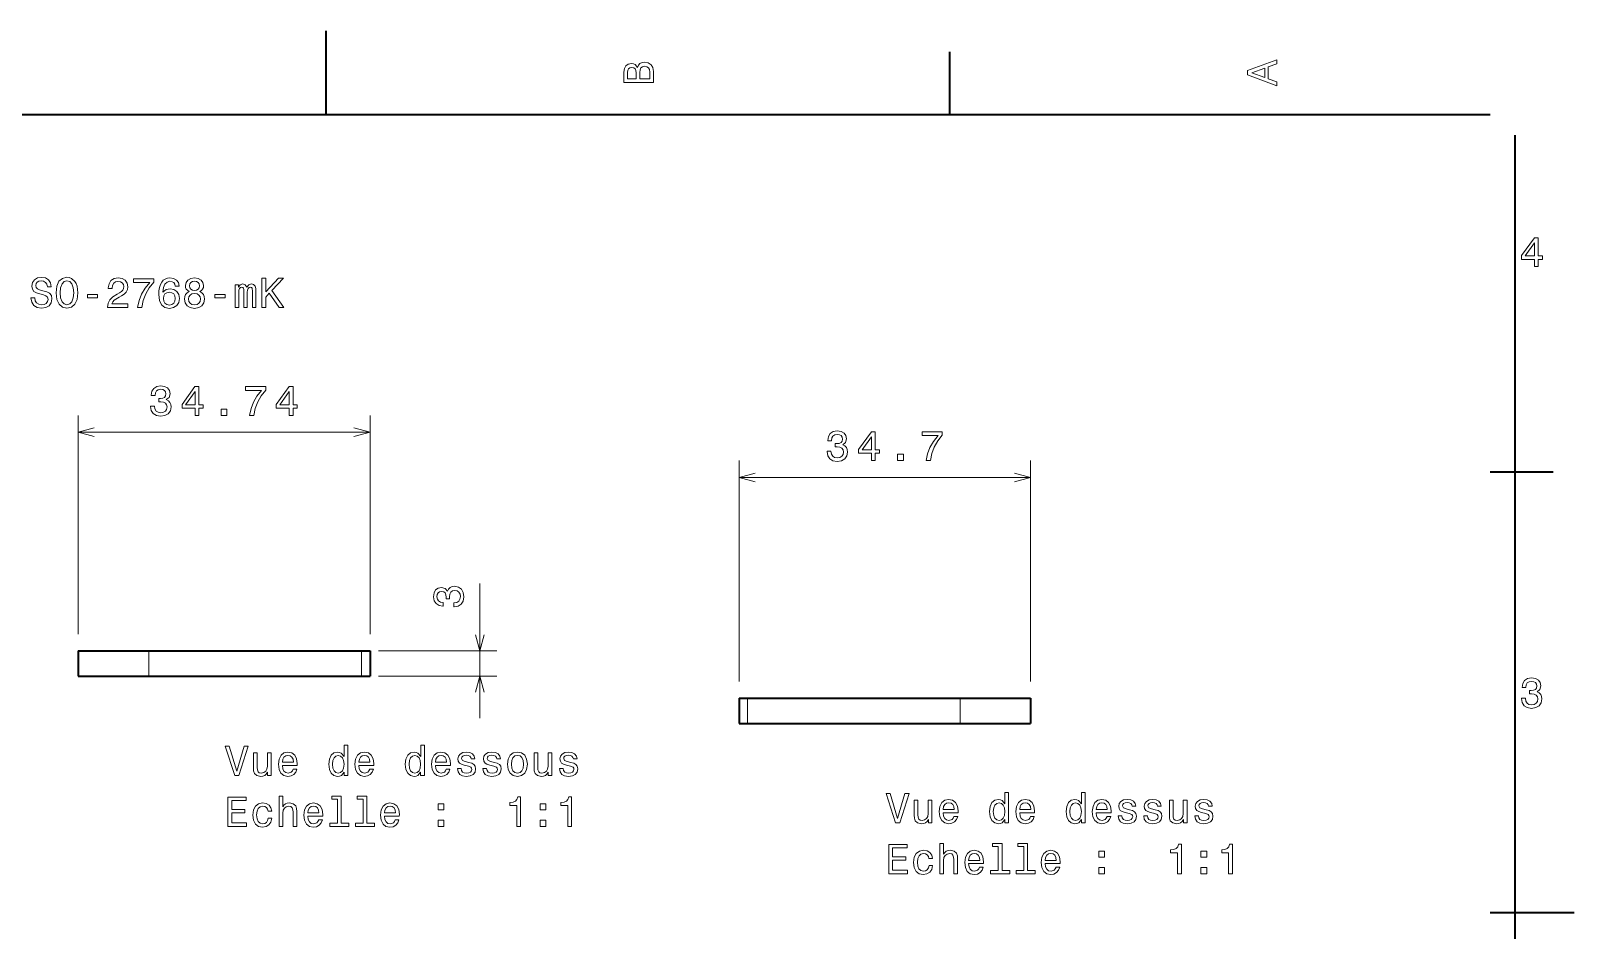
# Model space of a CAD drawing. Extents: x 0 to 297, y 0 to 210.
# Drawn here: x 113.4 to 297, y 102.9 to 210 of the extents above; entities that cross this region are included whole.
import ezdxf

# ---------------------------------------------------------------- set-up
doc = ezdxf.new("R2010")
doc.units = 0

msp = doc.modelspace()

# ---------------------------------------------------------------- linework, layer by layer
at = {"color": 7, "lineweight": 35, "ltscale": 0.25}
for p, q in [((148.5, 200), (148.5, 210)), ((287, 105), (297, 105))]:
    msp.add_line(p, q, dxfattribs=at)
at = {"color": 7, "lineweight": 35, "ltscale": 0.1875}
for p, q in [((222.699997, 200), (222.699997, 207.5)), ((287, 157.5), (294.5, 157.5))]:
    msp.add_line(p, q, dxfattribs=at)
at = {"color": 7, "lineweight": 35}
for p, q in [((287, 200), (10, 200)), ((290, 7.593956), (290, 197.593964)), ((127.375343, 136.157349), (152.715775, 136.157349)), ((127.375343, 133.157349), (152.715775, 133.157349)), ((198.630539, 130.520233), (223.927689, 130.520233)), ((198.630539, 127.520241), (223.927689, 127.520241))]:
    msp.add_line(p, q, dxfattribs=at)
at = {"color": 7, "lineweight": 13}
for p, q in [((118.975342, 138.157349), (118.975342, 164.202255)), ((153.715775, 138.157349), (153.715775, 164.202255)), ((118.975342, 162.202255), (153.715775, 162.202255)), ((197.630539, 132.520233), (197.630539, 158.824814)), ((232.327682, 132.520233), (232.327682, 158.824814)), ((197.630539, 156.824814), (232.327682, 156.824814))]:
    msp.add_line(p, q, dxfattribs=at)
at = {"color": 7, "lineweight": 13, "ltscale": 0.400901}
msp.add_line((166.793198, 128.157349), (166.793198, 144.193375), dxfattribs=at)
at = {"color": 7, "lineweight": 35, "ltscale": 0.21}
for p, q in [((118.975342, 136.157349), (127.375343, 136.157349)), ((118.975342, 133.157349), (127.375343, 133.157349)), ((223.927689, 130.520233), (232.327682, 130.520233)), ((223.927689, 127.520241), (232.327682, 127.520241))]:
    msp.add_line(p, q, dxfattribs=at)
at = {"color": 7, "lineweight": 35, "ltscale": 0.075}
for p, q in [((118.975342, 136.157349), (118.975342, 133.157349)), ((153.715775, 136.157349), (153.715775, 133.157349)), ((197.630539, 130.520233), (197.630539, 127.520241)), ((232.327682, 130.520233), (232.327682, 127.520241))]:
    msp.add_line(p, q, dxfattribs=at)
at = {"color": 7, "lineweight": 13, "ltscale": 0.075}
for p, q in [((127.375343, 133.157349), (127.375343, 136.157349)), ((152.715775, 136.157349), (152.715775, 133.157349)), ((198.630539, 130.520233), (198.630539, 127.520241)), ((223.927689, 130.520233), (223.927689, 127.520241))]:
    msp.add_line(p, q, dxfattribs=at)
at = {"color": 7, "lineweight": 35, "ltscale": 0.025}
for p, q in [((152.715775, 136.157349), (153.715775, 136.157349)), ((152.715775, 133.157349), (153.715775, 133.157349)), ((197.630539, 130.520233), (198.630539, 130.520233)), ((197.630539, 127.520241), (198.630539, 127.520241))]:
    msp.add_line(p, q, dxfattribs=at)
at = {"color": 7, "lineweight": 13, "ltscale": 0.351936}
for p, q in [((154.715775, 136.157349), (168.793198, 136.157349)), ((154.715775, 133.157349), (168.793198, 133.157349))]:
    msp.add_line(p, q, dxfattribs=at)
at = {"color": 7, "lineweight": 13}
for points in [[(185.542007, 205.630417), (185.249496, 205.983429), (185.052811, 206.074219), (184.81073, 206.104477), (184.432495, 206.03891), (184.160156, 205.842224), (183.993729, 205.524506), (183.933212, 205.080704), (183.933212, 203.835022), (187.433212, 203.835022), (187.433212, 205.151306), (187.36261, 205.620331), (187.155838, 205.968307), (186.828018, 206.185165), (186.384216, 206.260818), (186.08667, 206.215424), (185.839554, 206.094391), (185.65799, 205.897705)], [(187.014618, 205.095825), (187.014618, 204.298996), (185.809296, 204.298996), (185.809296, 205.050446), (185.844589, 205.368164), (185.9505, 205.595108), (186.132065, 205.731277), (186.394302, 205.776657), (186.671692, 205.731277), (186.863327, 205.605194), (186.979324, 205.393372)], [(261.633209, 203.466858), (261.633209, 203.930847), (260.604401, 204.298996), (260.604401, 205.695969), (261.633209, 206.064133), (261.633209, 206.538193), (258.128174, 205.257217), (258.128174, 204.742798)], [(185.385666, 204.984879), (185.385666, 204.298996), (184.351807, 204.298996), (184.351807, 205.025223), (184.382065, 205.297562), (184.472839, 205.489197), (184.629181, 205.605194), (184.86116, 205.645538), (185.093155, 205.600143), (185.254532, 205.479111), (185.355408, 205.272339)], [(260.17572, 204.460388), (258.632477, 205), (260.17572, 205.539627)], [(292.277374, 181.916794), (292.731262, 181.916794), (292.731262, 182.784225), (293.23056, 182.784225), (293.23056, 183.187683), (292.731262, 183.187683), (292.731262, 185.341141), (292.272339, 185.341141), (290.739197, 183.228027), (290.739197, 182.784225), (292.277374, 182.784225)], [(291.162842, 183.187683), (292.277374, 184.756134), (292.277374, 183.187683)], [(113.817009, 178.207077), (113.35807, 178.207077), (113.458939, 177.672501), (113.711098, 177.279129), (114.099426, 177.042099), (114.623924, 176.95636), (115.143379, 177.037048), (115.531708, 177.258957), (115.778824, 177.606934), (115.869598, 178.065872), (115.793953, 178.479416), (115.582138, 178.746704), (115.239197, 178.923218), (114.780266, 179.054352), (114.386894, 179.150162), (114.129684, 179.261124), (113.983437, 179.422501), (113.938042, 179.674667), (113.983437, 179.901611), (114.114555, 180.073074), (114.316284, 180.189072), (114.593666, 180.229416), (114.876083, 180.178986), (115.097984, 180.042816), (115.24424, 179.815872), (115.314842, 179.50824), (115.773781, 179.50824), (115.773781, 179.518326), (115.693085, 179.992386), (115.456055, 180.345413), (115.082855, 180.567322), (114.578537, 180.64296), (114.124641, 180.567322), (113.771614, 180.355499), (113.54467, 180.027695), (113.463982, 179.604065), (113.529541, 179.225815), (113.721184, 178.968613), (114.023781, 178.797134), (114.437325, 178.666016), (114.845825, 178.550018), (115.153465, 178.439072), (115.340065, 178.277695), (115.405624, 178.015442), (115.345108, 177.748154), (115.188766, 177.546417), (114.951736, 177.420334), (114.644096, 177.37999), (114.301155, 177.435471), (114.03891, 177.596848), (113.872482, 177.8591)], [(116.353752, 178.802185), (116.444534, 178.015442), (116.706779, 177.435471), (117.11528, 177.077408), (117.649864, 176.95636), (118.179405, 177.077408), (118.592949, 177.435471), (118.850151, 178.015442), (118.945969, 178.802185), (118.850151, 179.583893), (118.739197, 179.901611), (118.592949, 180.163849), (118.179405, 180.521927), (117.927238, 180.612701), (117.649864, 180.64801), (117.110237, 180.521927), (116.701736, 180.1689), (116.444534, 179.588928)], [(116.837906, 178.802185), (116.893379, 179.412415), (117.059807, 179.861267), (117.317009, 180.133591), (117.649864, 180.229416), (117.977669, 180.133591), (118.234879, 179.856216), (118.401306, 179.407379), (118.461823, 178.802185), (118.401306, 178.191956), (118.234879, 177.743103), (117.977669, 177.470779), (117.649864, 177.37999), (117.317009, 177.470779), (117.059807, 177.743103), (116.893379, 178.186905)], [(122.491364, 177.052185), (124.896988, 177.052185), (124.896988, 177.485901), (122.995689, 177.485901), (123.101601, 177.722931), (123.283157, 177.919617), (123.842949, 178.277695), (124.140503, 178.428986), (124.473358, 178.645844), (124.710388, 178.89801), (124.846558, 179.195557), (124.896988, 179.533447), (124.811249, 179.957077), (124.574219, 180.289932), (124.211105, 180.501755), (123.742088, 180.577408), (123.257935, 180.491669), (122.889786, 180.254639), (122.652748, 179.876389), (122.57206, 179.377106), (122.57206, 179.306503), (123.030991, 179.306503), (123.030991, 179.346848), (123.076378, 179.689789), (123.212547, 179.941956), (123.429405, 180.103333), (123.716873, 180.158813), (124.009377, 180.108383), (124.226234, 179.9823), (124.367447, 179.785614), (124.417877, 179.538498), (124.382576, 179.306503), (124.286758, 179.109818), (124.125374, 178.938354), (123.903473, 178.787048), (123.605919, 178.625671), (123.111687, 178.312988), (122.763702, 177.980133), (122.556931, 177.576675), (122.491364, 177.067322)], [(126.056931, 177.052185), (126.566299, 177.052185), (126.732727, 177.884323), (127.02523, 178.66098), (127.438774, 179.382156), (127.978401, 180.057953), (127.978401, 180.476532), (125.577827, 180.476532), (125.577827, 180.017609), (127.494255, 180.017609), (126.939499, 179.336761), (126.520912, 178.625671), (126.228401, 177.869186)], [(131.004333, 179.6091), (130.908524, 180.017609), (130.686615, 180.32019), (130.343689, 180.511841), (129.899872, 180.577408), (129.602325, 180.542099), (129.345123, 180.446274), (129.118164, 180.289932), (128.926529, 180.068039), (128.775238, 179.790665), (128.664276, 179.452759), (128.593689, 179.054352), (128.573517, 178.605499), (128.654205, 177.889359), (128.901306, 177.369904), (129.299728, 177.057236), (129.844391, 176.951324), (130.333588, 177.042099), (130.706787, 177.279129), (130.948868, 177.652328), (131.034607, 178.126389), (130.948868, 178.605499), (130.716888, 178.973648), (130.35881, 179.205643), (129.915009, 179.286331), (129.435898, 179.185471), (129.07782, 178.89801), (129.153473, 179.452759), (129.31485, 179.851181), (129.561981, 180.088211), (129.904907, 180.1689), (130.157074, 180.128555), (130.348724, 180.022644), (130.474792, 179.84613), (130.540375, 179.6091)], [(132.204636, 178.938354), (131.947418, 178.797134), (131.770905, 178.600449), (131.659973, 178.353333), (131.624664, 178.055786), (131.705353, 177.606934), (131.937347, 177.258957), (132.315582, 177.037048), (132.829987, 176.951324), (133.339355, 177.037048), (133.71759, 177.258957), (133.949585, 177.606934), (134.035324, 178.055786), (133.99498, 178.353333), (133.889069, 178.600449), (133.70752, 178.797134), (133.455353, 178.938354), (133.657074, 179.059387), (133.798294, 179.225815), (133.884033, 179.427551), (133.914276, 179.674667), (133.833588, 180.03273), (133.62178, 180.32019), (133.278839, 180.50679), (132.829987, 180.577408), (132.376099, 180.50679), (132.033173, 180.32019), (131.816315, 180.03273), (131.740662, 179.674667), (131.765869, 179.427551), (131.851608, 179.225815)], [(132.219757, 179.634323), (132.260101, 179.856216), (132.381134, 180.027695), (132.572784, 180.133591), (132.829987, 180.17395), (133.082153, 180.133591), (133.273804, 180.027695), (133.394836, 179.856216), (133.440216, 179.634323), (133.394836, 179.407379), (133.273804, 179.230865), (133.082153, 179.114868), (132.829987, 179.079559), (132.572784, 179.119904), (132.381134, 179.230865), (132.260101, 179.407379)], [(140.843689, 177.052185), (141.307678, 177.052185), (141.307678, 178.297867), (141.721222, 178.741669), (142.896286, 177.052185), (143.461121, 177.052185), (142.049011, 179.079559), (143.420776, 180.552185), (142.805511, 180.552185), (141.307678, 178.933304), (141.307678, 180.552185), (140.843689, 180.552185)], [(120.075661, 178.207077), (121.29612, 178.207077), (121.29612, 178.605499), (120.075661, 178.605499)], [(130.54541, 178.121353), (130.489929, 177.803619), (130.348724, 177.561554), (130.121765, 177.400162), (129.839355, 177.349731), (129.541809, 177.400162), (129.31485, 177.556503), (129.16861, 177.798584), (129.123215, 178.116302), (129.173645, 178.428986), (129.31485, 178.666016), (129.546844, 178.817322), (129.859528, 178.872787), (130.131866, 178.817322), (130.348724, 178.671066), (130.489929, 178.434036)], [(132.10881, 178.065872), (132.154205, 178.33316), (132.300446, 178.534897), (132.527405, 178.666016), (132.829987, 178.711411), (133.127533, 178.666016), (133.354492, 178.534897), (133.500732, 178.33316), (133.551178, 178.065872), (133.500732, 177.778412), (133.354492, 177.561554), (133.127533, 177.420334), (132.829987, 177.374954), (132.527405, 177.420334), (132.300446, 177.561554), (132.154205, 177.778412)], [(135.255798, 178.207077), (136.476257, 178.207077), (136.476257, 178.605499), (135.255798, 178.605499)], [(137.68158, 177.052185), (138.090088, 177.052185), (138.090088, 178.862701), (138.115295, 179.13504), (138.190948, 179.331726), (138.306946, 179.447723), (138.458252, 179.493103), (138.579285, 179.452759), (138.659973, 179.351898), (138.700317, 179.18042), (138.715454, 178.953476), (138.715454, 177.052185), (139.098724, 177.052185), (139.098724, 178.862701), (139.123947, 179.12999), (139.199585, 179.326675), (139.320633, 179.447723), (139.471924, 179.493103), (139.592957, 179.452759), (139.67366, 179.351898), (139.724091, 178.953476), (139.724091, 177.052185), (140.132599, 177.052185), (140.132599, 178.923218), (140.107376, 179.311554), (140.026688, 179.6091), (139.865295, 179.790665), (139.603058, 179.856216), (139.29541, 179.755356), (139.05838, 179.462845), (138.871796, 179.750305), (138.559113, 179.856216), (138.271637, 179.755356), (138.074951, 179.472931), (138.074951, 179.760391), (137.68158, 179.760391)], [(127.602615, 165.301666), (127.602615, 165.266373), (127.683311, 164.782227), (127.920341, 164.419113), (128.293533, 164.187119), (128.787781, 164.101379), (129.312271, 164.187119), (129.705643, 164.409027), (129.957809, 164.762054), (130.048584, 165.215942), (130.00824, 165.513489), (129.897278, 165.755569), (129.715729, 165.942169), (129.473648, 166.078339), (129.801468, 166.350662), (129.917465, 166.784393), (129.841812, 167.177765), (129.624954, 167.475311), (129.271927, 167.661911), (128.787781, 167.727463), (128.333878, 167.646774), (127.985901, 167.424866), (127.758957, 167.071854), (127.683311, 166.602829), (127.683311, 166.56752), (128.132156, 166.56752), (128.172501, 166.890289), (128.303619, 167.122284), (128.515442, 167.263489), (128.812988, 167.313919), (129.075241, 167.273575), (129.266876, 167.167664), (129.382874, 166.996201), (129.428268, 166.764206), (129.382874, 166.51709), (129.261841, 166.350662), (129.050018, 166.249802), (128.762558, 166.219543), (128.565872, 166.224579), (128.565872, 165.826172), (128.812988, 165.836258), (129.130707, 165.790863), (129.367752, 165.66983), (129.508957, 165.473145), (129.559387, 165.215942), (129.503906, 164.923431), (129.357666, 164.706573), (129.125671, 164.570404), (128.818039, 164.525024), (128.500305, 164.575455), (128.268326, 164.726746), (128.12207, 164.968826), (128.066589, 165.301666)], [(132.886917, 164.202255), (133.340805, 164.202255), (133.340805, 165.069687), (133.840088, 165.069687), (133.840088, 165.473145), (133.340805, 165.473145), (133.340805, 167.626602), (132.881866, 167.626602), (131.348724, 165.513489), (131.348724, 165.069687), (132.886917, 165.069687)], [(139.380569, 164.202255), (139.889938, 164.202255), (140.056366, 165.034393), (140.348877, 165.811035), (140.762421, 166.532227), (141.302048, 167.208008), (141.302048, 167.626602), (138.901459, 167.626602), (138.901459, 167.167664), (140.817886, 167.167664), (140.263138, 166.486832), (139.844543, 165.775742), (139.552048, 165.019257)], [(144.094986, 164.202255), (144.548874, 164.202255), (144.548874, 165.069687), (145.048157, 165.069687), (145.048157, 165.473145), (144.548874, 165.473145), (144.548874, 167.626602), (144.089935, 167.626602), (142.556793, 165.513489), (142.556793, 165.069687), (144.094986, 165.069687)], [(131.772354, 165.473145), (132.886917, 167.041595), (132.886917, 165.473145)], [(142.980423, 165.473145), (144.094986, 167.041595), (144.094986, 165.473145)], [(135.997574, 164.202255), (136.693542, 164.202255), (136.693542, 164.95369), (135.997574, 164.95369)], [(208.104187, 159.92424), (208.104187, 159.888931), (208.184875, 159.404785), (208.421906, 159.041672), (208.795105, 158.809692), (209.289337, 158.723953), (209.813843, 158.809692), (210.207214, 159.031586), (210.459366, 159.384613), (210.550156, 159.838501), (210.509796, 160.136047), (210.398849, 160.378128), (210.2173, 160.564728), (209.97522, 160.700897), (210.303024, 160.973236), (210.419022, 161.406952), (210.343384, 161.800323), (210.126511, 162.09787), (209.773499, 162.28447), (209.289337, 162.350037), (208.835449, 162.269333), (208.487473, 162.04744), (208.260529, 161.694412), (208.184875, 161.225388), (208.184875, 161.190094), (208.633728, 161.190094), (208.674072, 161.512848), (208.805191, 161.744843), (209.017014, 161.886047), (209.31456, 161.936493), (209.576813, 161.896149), (209.768448, 161.790237), (209.884445, 161.618759), (209.929825, 161.38678), (209.884445, 161.139648), (209.763397, 160.973236), (209.55159, 160.87236), (209.26413, 160.842102), (209.067444, 160.847153), (209.067444, 160.44873), (209.31456, 160.458817), (209.632278, 160.413422), (209.869308, 160.292389), (210.010529, 160.095703), (210.060959, 159.838501), (210.005478, 159.54599), (209.859222, 159.329132), (209.627243, 159.192963), (209.319595, 159.147583), (209.001877, 159.198013), (208.769897, 159.349304), (208.623642, 159.591385), (208.568161, 159.92424)], [(213.388474, 158.824814), (213.842361, 158.824814), (213.842361, 159.692245), (214.341644, 159.692245), (214.341644, 160.095703), (213.842361, 160.095703), (213.842361, 162.249161), (213.383438, 162.249161), (211.850296, 160.136047), (211.850296, 159.692245), (213.388474, 159.692245)], [(212.273926, 160.095703), (213.388474, 161.664154), (213.388474, 160.095703)], [(219.882141, 158.824814), (220.39151, 158.824814), (220.557922, 159.656952), (220.850433, 160.433609), (221.263977, 161.154785), (221.803604, 161.830582), (221.803604, 162.249161), (219.40303, 162.249161), (219.40303, 161.790237), (221.319458, 161.790237), (220.764709, 161.109406), (220.346115, 160.3983), (220.053604, 159.641815)], [(216.499146, 158.824814), (217.195099, 158.824814), (217.195099, 159.576263), (216.499146, 159.576263)], [(163.693771, 141.40448), (163.72908, 141.40448), (164.213226, 141.485168), (164.57634, 141.722198), (164.808319, 142.095398), (164.894058, 142.58963), (164.808319, 143.114136), (164.586426, 143.507507), (164.233398, 143.759659), (163.77951, 143.850433), (163.481964, 143.810089), (163.239883, 143.699142), (163.053284, 143.517593), (162.917114, 143.275513), (162.644775, 143.603317), (162.21106, 143.719315), (161.817688, 143.643661), (161.520142, 143.426804), (161.333542, 143.073776), (161.267975, 142.58963), (161.348679, 142.135742), (161.570572, 141.787766), (161.923599, 141.560822), (162.392624, 141.485168), (162.427917, 141.485168), (162.427917, 141.934021), (162.105164, 141.974365), (161.873169, 142.105484), (161.731964, 142.317291), (161.681519, 142.614853), (161.721863, 142.87709), (161.827774, 143.068741), (161.999252, 143.184738), (162.231232, 143.230118), (162.478363, 143.184738), (162.644775, 143.06369), (162.745651, 142.851883), (162.775909, 142.564423), (162.770859, 142.367737), (163.169281, 142.367737), (163.159195, 142.614853), (163.20459, 142.932571), (163.325623, 143.169601), (163.522308, 143.310822), (163.77951, 143.361252), (164.072021, 143.305771), (164.288879, 143.159515), (164.425049, 142.927521), (164.470428, 142.619888), (164.419998, 142.30217), (164.268707, 142.070175), (164.026627, 141.92392), (163.693771, 141.868454)], [(290.729126, 130.51622), (290.729126, 130.480911), (290.809814, 129.996765), (291.046844, 129.633652), (291.420044, 129.401657), (291.914276, 129.315933), (292.438782, 129.401657), (292.832153, 129.623566), (293.08429, 129.976593), (293.175079, 130.430481), (293.134735, 130.728027), (293.023773, 130.970108), (292.842224, 131.156708), (292.600159, 131.292877), (292.927948, 131.565216), (293.043945, 131.998932), (292.968292, 132.392303), (292.751434, 132.68985), (292.398407, 132.87645), (291.914276, 132.942017), (291.460388, 132.861313), (291.112396, 132.63942), (290.885468, 132.286392), (290.809814, 131.817368), (290.809814, 131.782074), (291.258636, 131.782074), (291.299011, 132.104828), (291.430115, 132.336823), (291.641937, 132.478027), (291.939484, 132.528473), (292.201721, 132.488113), (292.393372, 132.382217), (292.509369, 132.210739), (292.554749, 131.97876), (292.509369, 131.731628), (292.388336, 131.565216), (292.176514, 131.46434), (291.889069, 131.434082), (291.692383, 131.439133), (291.692383, 131.04071), (291.939484, 131.050797), (292.257202, 131.005417), (292.494232, 130.884369), (292.635468, 130.687683), (292.685883, 130.430481), (292.630402, 130.13797), (292.484161, 129.921112), (292.252167, 129.784943), (291.944519, 129.739563), (291.626801, 129.789993), (291.394806, 129.941284), (291.248566, 130.183365), (291.193085, 130.51622)], [(150.627975, 121.719315), (150.627975, 121.300728), (151.071777, 121.300728), (151.071777, 124.921768), (150.633011, 124.921768), (150.633011, 123.595398), (150.29512, 123.978683), (150.088348, 124.069458), (149.851318, 124.104759), (149.422638, 124.003899), (149.089783, 123.721474), (148.872925, 123.267586), (148.797287, 122.657356), (148.872925, 122.047127), (149.089783, 121.588188), (149.422638, 121.300728), (149.851318, 121.20491), (150.088348, 121.240211), (150.300156, 121.330986)], [(159.736038, 121.719315), (159.736038, 121.300728), (160.17984, 121.300728), (160.17984, 124.921768), (159.741089, 124.921768), (159.741089, 123.595398), (159.403183, 123.978683), (159.196411, 124.069458), (158.959381, 124.104759), (158.530716, 124.003899), (158.197861, 123.721474), (157.981003, 123.267586), (157.90535, 122.657356), (157.981003, 122.047127), (158.197861, 121.588188), (158.530716, 121.300728), (158.959381, 121.20491), (159.196411, 121.240211), (159.408234, 121.330986)], [(138.741089, 124.805771), (137.863556, 121.825226), (136.960831, 124.805771), (136.48172, 124.805771), (137.611404, 121.300728), (138.115723, 121.300728), (139.220184, 124.805771)], [(141.943527, 124.008942), (141.499725, 124.008942), (141.499725, 122.445541), (141.449295, 122.082428), (141.30304, 121.820183), (141.076096, 121.658798), (140.778549, 121.608368), (140.541519, 121.648712), (140.390213, 121.769745), (140.304489, 121.976517), (140.284317, 122.269028), (140.284317, 124.008942), (139.840515, 124.008942), (139.840515, 122.228683), (139.855637, 121.870613), (139.951462, 121.573059), (140.243973, 121.300728), (140.712982, 121.20491), (140.965149, 121.240211), (141.182007, 121.330986), (141.368607, 121.487328), (141.519897, 121.714272), (141.519897, 121.300728), (141.943527, 121.300728)], [(143.279984, 122.52623), (145.055206, 122.52623), (145.060242, 122.733002), (144.979553, 123.312973), (144.75766, 123.746696), (144.404633, 124.008942), (143.935608, 124.104759), (143.476669, 124.003899), (143.123642, 123.721474), (142.896698, 123.262543), (142.81601, 122.657356), (142.891663, 122.037041), (143.118607, 121.583145), (143.466583, 121.300728), (143.920471, 121.20491), (144.313843, 121.27047), (144.636612, 121.44194), (144.873642, 121.714272), (145.009811, 122.077385), (144.57106, 122.077385), (144.48027, 121.875656), (144.349152, 121.724358), (143.975952, 121.603325), (143.688492, 121.658798), (143.471634, 121.835312), (143.330414, 122.122772), (143.279984, 122.511101)], [(143.279984, 122.899429), (143.335464, 123.247414), (143.471634, 123.504616), (143.678406, 123.660957), (143.950745, 123.716431), (144.218033, 123.660957), (144.424805, 123.504616), (144.550888, 123.247414), (144.596268, 122.899429)], [(149.926956, 123.706345), (150.219467, 123.635742), (150.441376, 123.439056), (150.572495, 123.111244), (150.622925, 122.657356), (150.572495, 122.198425), (150.441376, 121.870613), (150.219467, 121.668884), (149.926956, 121.603325), (149.649582, 121.668884), (149.437775, 121.870613), (149.296555, 122.203468), (149.251175, 122.657356), (149.296555, 123.106201), (149.437775, 123.434013), (149.649582, 123.635742)], [(152.388062, 122.52623), (154.163269, 122.52623), (154.16832, 122.733002), (154.087631, 123.312973), (153.865723, 123.746696), (153.512695, 124.008942), (153.043671, 124.104759), (152.584747, 124.003899), (152.23172, 123.721474), (152.004776, 123.262543), (151.924088, 122.657356), (151.999725, 122.037041), (152.226669, 121.583145), (152.574661, 121.300728), (153.028549, 121.20491), (153.421921, 121.27047), (153.74469, 121.44194), (153.98172, 121.714272), (154.117889, 122.077385), (153.679123, 122.077385), (153.588348, 121.875656), (153.457214, 121.724358), (153.08403, 121.603325), (152.796555, 121.658798), (152.579697, 121.835312), (152.438492, 122.122772), (152.388062, 122.511101)], [(152.388062, 122.899429), (152.443527, 123.247414), (152.579697, 123.504616), (152.786469, 123.660957), (153.058807, 123.716431), (153.326096, 123.660957), (153.532867, 123.504616), (153.658951, 123.247414), (153.704346, 122.899429)], [(159.035034, 123.706345), (159.327545, 123.635742), (159.549438, 123.439056), (159.680573, 123.111244), (159.731003, 122.657356), (159.680573, 122.198425), (159.549438, 121.870613), (159.327545, 121.668884), (159.035034, 121.603325), (158.75766, 121.668884), (158.545837, 121.870613), (158.404633, 122.203468), (158.359238, 122.657356), (158.404633, 123.106201), (158.545837, 123.434013), (158.75766, 123.635742)], [(161.496124, 122.52623), (163.271347, 122.52623), (163.276382, 122.733002), (163.195694, 123.312973), (162.973785, 123.746696), (162.620773, 124.008942), (162.151749, 124.104759), (161.69281, 124.003899), (161.339783, 123.721474), (161.112839, 123.262543), (161.03215, 122.657356), (161.107803, 122.037041), (161.334747, 121.583145), (161.682724, 121.300728), (162.136612, 121.20491), (162.529984, 121.27047), (162.852753, 121.44194), (163.089783, 121.714272), (163.225952, 122.077385), (162.787201, 122.077385), (162.696411, 121.875656), (162.565292, 121.724358), (162.192093, 121.603325), (161.904633, 121.658798), (161.687775, 121.835312), (161.546555, 122.122772), (161.496124, 122.511101)], [(161.496124, 122.899429), (161.551605, 123.247414), (161.687775, 123.504616), (161.894547, 123.660957), (162.16687, 123.716431), (162.434174, 123.660957), (162.640945, 123.504616), (162.767029, 123.247414), (162.812408, 122.899429)], [(165.470184, 122.879257), (165.041519, 122.980125), (164.723785, 123.096115), (164.617889, 123.333145), (164.648148, 123.499573), (164.754059, 123.620613), (164.925522, 123.696259), (165.172638, 123.726517), (165.409668, 123.696259), (165.596268, 123.605484), (165.717316, 123.469315), (165.767746, 123.287758), (166.201462, 123.287758), (166.201462, 123.297844), (166.125809, 123.625656), (165.919037, 123.882858), (165.596268, 124.044243), (165.172638, 124.104759), (164.743958, 124.044243), (164.43129, 123.877815), (164.234604, 123.630699), (164.174072, 123.318016), (164.219467, 123.015427), (164.360687, 122.803612), (164.592667, 122.652313), (164.930573, 122.546402), (165.424805, 122.425369), (165.727386, 122.299286), (165.80809, 122.198425), (165.838348, 122.047127), (165.792953, 121.860527), (165.671921, 121.719315), (165.475235, 121.62854), (165.212982, 121.598282), (164.935608, 121.62854), (164.733887, 121.734444), (164.597717, 121.905914), (164.542236, 122.142944), (164.113556, 122.142944), (164.184174, 121.739487), (164.390945, 121.446983), (164.71875, 121.27047), (165.172638, 121.20491), (165.646698, 121.27047), (165.99469, 121.446983), (166.206497, 121.729401), (166.28215, 122.097557), (166.226669, 122.415283), (166.070328, 122.632141), (165.813126, 122.773354)], [(168.50621, 122.879257), (168.077545, 122.980125), (167.759811, 123.096115), (167.6539, 123.333145), (167.684174, 123.499573), (167.79007, 123.620613), (167.961548, 123.696259), (168.208664, 123.726517), (168.445694, 123.696259), (168.632294, 123.605484), (168.753326, 123.469315), (168.803772, 123.287758), (169.237488, 123.287758), (169.237488, 123.297844), (169.161835, 123.625656), (168.955063, 123.882858), (168.632294, 124.044243), (168.208664, 124.104759), (167.779984, 124.044243), (167.467316, 123.877815), (167.27063, 123.630699), (167.210098, 123.318016), (167.255493, 123.015427), (167.396698, 122.803612), (167.628693, 122.652313), (167.966583, 122.546402), (168.460815, 122.425369), (168.763412, 122.299286), (168.844116, 122.198425), (168.874359, 122.047127), (168.828979, 121.860527), (168.707947, 121.719315), (168.511261, 121.62854), (168.249008, 121.598282), (167.971634, 121.62854), (167.769897, 121.734444), (167.633728, 121.905914), (167.578262, 122.142944), (167.149582, 122.142944), (167.220184, 121.739487), (167.426956, 121.446983), (167.754776, 121.27047), (168.208664, 121.20491), (168.682724, 121.27047), (169.030701, 121.446983), (169.242523, 121.729401), (169.318176, 122.097557), (169.262695, 122.415283), (169.106354, 122.632141), (168.849152, 122.773354)], [(170.084747, 122.652313), (170.165436, 122.037041), (170.39743, 121.583145), (170.765579, 121.300728), (171.259811, 121.20491), (171.749008, 121.300728), (172.117157, 121.578102), (172.349152, 122.031998), (172.434891, 122.652313), (172.349152, 123.267586), (172.117157, 123.726517), (171.749008, 124.003899), (171.259811, 124.104759), (170.765579, 124.003899), (170.39743, 123.721474), (170.165436, 123.267586)], [(170.538635, 122.657356), (170.584015, 123.111244), (170.725235, 123.439056), (170.952179, 123.640785), (171.259811, 123.711388), (171.562408, 123.640785), (171.789352, 123.444099), (171.930573, 123.111244), (171.980988, 122.657356), (171.930573, 122.198425), (171.789352, 121.86557), (171.562408, 121.663841), (171.259811, 121.598282), (170.952179, 121.663841), (170.725235, 121.86557), (170.584015, 122.198425)], [(175.339783, 124.008942), (174.895981, 124.008942), (174.895981, 122.445541), (174.845551, 122.082428), (174.699295, 121.820183), (174.472351, 121.658798), (174.174805, 121.608368), (173.937775, 121.648712), (173.786469, 121.769745), (173.700729, 121.976517), (173.680557, 122.269028), (173.680557, 124.008942), (173.236755, 124.008942), (173.236755, 122.228683), (173.251892, 121.870613), (173.347717, 121.573059), (173.640213, 121.300728), (174.109238, 121.20491), (174.361389, 121.240211), (174.578262, 121.330986), (174.764862, 121.487328), (174.916153, 121.714272), (174.916153, 121.300728), (175.339783, 121.300728)], [(177.614288, 122.879257), (177.185608, 122.980125), (176.867889, 123.096115), (176.761978, 123.333145), (176.792236, 123.499573), (176.898132, 123.620613), (177.069611, 123.696259), (177.316727, 123.726517), (177.553757, 123.696259), (177.740356, 123.605484), (177.861389, 123.469315), (177.911835, 123.287758), (178.345551, 123.287758), (178.345551, 123.297844), (178.269897, 123.625656), (178.063126, 123.882858), (177.740356, 124.044243), (177.316727, 124.104759), (176.888062, 124.044243), (176.575378, 123.877815), (176.378693, 123.630699), (176.318176, 123.318016), (176.363556, 123.015427), (176.504761, 122.803612), (176.736755, 122.652313), (177.074646, 122.546402), (177.568893, 122.425369), (177.87149, 122.299286), (177.952179, 122.198425), (177.982437, 122.047127), (177.937042, 121.860527), (177.81601, 121.719315), (177.619324, 121.62854), (177.357071, 121.598282), (177.079697, 121.62854), (176.87796, 121.734444), (176.741806, 121.905914), (176.686325, 122.142944), (176.25766, 122.142944), (176.328247, 121.739487), (176.535034, 121.446983), (176.862839, 121.27047), (177.316727, 121.20491), (177.790787, 121.27047), (178.138779, 121.446983), (178.350586, 121.729401), (178.426239, 122.097557), (178.370758, 122.415283), (178.214417, 122.632141), (177.957214, 122.773354)], [(136.804489, 115.253899), (139.023499, 115.253899), (139.023499, 115.677528), (137.268463, 115.677528), (137.268463, 116.862686), (138.831863, 116.862686), (138.831863, 117.281273), (137.268463, 117.281273), (137.268463, 118.330269), (138.983154, 118.330269), (138.983154, 118.753899), (136.804489, 118.753899)], [(141.580414, 117.064415), (142.01918, 117.064415), (141.928406, 117.467873), (141.711548, 117.785599), (141.373642, 117.982285), (140.934891, 118.05793), (140.450745, 117.957069), (140.082581, 117.674644), (139.850601, 117.215714), (139.769897, 116.600441), (139.845551, 115.990211), (140.072495, 115.536316), (140.430573, 115.253899), (140.919754, 115.158081), (141.35347, 115.233727), (141.691376, 115.445541), (141.923355, 115.778397), (142.024231, 116.222198), (141.600601, 116.222198), (141.524948, 115.939781), (141.383728, 115.727959), (141.182007, 115.59684), (140.934891, 115.556496), (140.627258, 115.622055), (140.40535, 115.823784), (140.26918, 116.151596), (140.223785, 116.61557), (140.26918, 117.069458), (140.410385, 117.39727), (140.637344, 117.598999), (140.934891, 117.669601), (141.197128, 117.624214), (141.393829, 117.508224), (141.524948, 117.316582)], [(142.891663, 115.253899), (143.335464, 115.253899), (143.335464, 116.817299), (143.380859, 117.175369), (143.5271, 117.437614), (143.754059, 117.598999), (144.056641, 117.659515), (144.298721, 117.609085), (144.450012, 117.472916), (144.525665, 117.245972), (144.550888, 116.943382), (144.550888, 115.253899), (144.99469, 115.253899), (144.99469, 117.034157), (144.974518, 117.392227), (144.883728, 117.689781), (144.586182, 117.962112), (144.122208, 118.05793), (143.870041, 118.022629), (143.653183, 117.926811), (143.471634, 117.775513), (143.335464, 117.568741), (143.335464, 118.874939), (142.891663, 118.874939)], [(146.31601, 116.479401), (148.091232, 116.479401), (148.096268, 116.686172), (148.015579, 117.266144), (147.793671, 117.699867), (147.440659, 117.962112), (146.971634, 118.05793), (146.512695, 117.957069), (146.159668, 117.674644), (145.932724, 117.215714), (145.852036, 116.610527), (145.927689, 115.990211), (146.154633, 115.536316), (146.502609, 115.253899), (146.956497, 115.158081), (147.349869, 115.22364), (147.672638, 115.395111), (147.909668, 115.667442), (148.045837, 116.030556), (147.607086, 116.030556), (147.516296, 115.828827), (147.385178, 115.677528), (147.011978, 115.556496), (146.724518, 115.611969), (146.50766, 115.788483), (146.36644, 116.075943), (146.31601, 116.464272)], [(146.31601, 116.8526), (146.37149, 117.200584), (146.50766, 117.457787), (146.714432, 117.614128), (146.986755, 117.669601), (147.254059, 117.614128), (147.460831, 117.457787), (147.586899, 117.200584), (147.632294, 116.8526)], [(149.846268, 118.50174), (149.846268, 115.627098), (148.933441, 115.627098), (148.933441, 115.253899), (151.197861, 115.253899), (151.197861, 115.627098), (150.29007, 115.627098), (150.29007, 118.874939), (149.150299, 118.874939), (149.150299, 118.50174)], [(152.882294, 118.50174), (152.882294, 115.627098), (151.969467, 115.627098), (151.969467, 115.253899), (154.233887, 115.253899), (154.233887, 115.627098), (153.326096, 115.627098), (153.326096, 118.874939), (152.186325, 118.874939), (152.186325, 118.50174)], [(155.424088, 116.479401), (157.199295, 116.479401), (157.204346, 116.686172), (157.123657, 117.266144), (156.901749, 117.699867), (156.548721, 117.962112), (156.079697, 118.05793), (155.620773, 117.957069), (155.267746, 117.674644), (155.040802, 117.215714), (154.960098, 116.610527), (155.035751, 115.990211), (155.262695, 115.536316), (155.610687, 115.253899), (156.064575, 115.158081), (156.457947, 115.22364), (156.780716, 115.395111), (157.017746, 115.667442), (157.1539, 116.030556), (156.715149, 116.030556), (156.624374, 115.828827), (156.49324, 115.677528), (156.120041, 115.556496), (155.832581, 115.611969), (155.615723, 115.788483), (155.474518, 116.075943), (155.424088, 116.464272)], [(155.424088, 116.8526), (155.479553, 117.200584), (155.615723, 117.457787), (155.822495, 117.614128), (156.094833, 117.669601), (156.362122, 117.614128), (156.568893, 117.457787), (156.694977, 117.200584), (156.740356, 116.8526)], [(161.803772, 117.21067), (162.499725, 117.21067), (162.499725, 117.962112), (161.803772, 117.962112)], [(171.169037, 115.253899), (171.62796, 115.253899), (171.62796, 118.779114), (171.285034, 118.779114), (171.194244, 118.471481), (171.012695, 118.264709), (170.735321, 118.143669), (170.352036, 118.103325), (170.352036, 117.745255), (171.169037, 117.745255)], [(173.947845, 117.21067), (174.643814, 117.21067), (174.643814, 117.962112), (173.947845, 117.962112)], [(177.241089, 115.253899), (177.700012, 115.253899), (177.700012, 118.779114), (177.357071, 118.779114), (177.266296, 118.471481), (177.084747, 118.264709), (176.807358, 118.143669), (176.424072, 118.103325), (176.424072, 117.745255), (177.241089, 117.745255)], [(217.374649, 119.168655), (216.497116, 116.18811), (215.594391, 119.168655), (215.11528, 119.168655), (216.244965, 115.663612), (216.749283, 115.663612), (217.853745, 119.168655)], [(220.577087, 118.371826), (220.133286, 118.371826), (220.133286, 116.808426), (220.082855, 116.445313), (219.9366, 116.183067), (219.709656, 116.021683), (219.412109, 115.971252), (219.175079, 116.011597), (219.023773, 116.132629), (218.938049, 116.339401), (218.917877, 116.631912), (218.917877, 118.371826), (218.47406, 118.371826), (218.47406, 116.591568), (218.489197, 116.233498), (218.585022, 115.935944), (218.877533, 115.663612), (219.346542, 115.567795), (219.598709, 115.603096), (219.815567, 115.693871), (220.002167, 115.850212), (220.153458, 116.077156), (220.153458, 115.663612), (220.577087, 115.663612)], [(221.913544, 116.889114), (223.688766, 116.889114), (223.693802, 117.095886), (223.613113, 117.675858), (223.39122, 118.109581), (223.038193, 118.371826), (222.569168, 118.467644), (222.110229, 118.366783), (221.757202, 118.084358), (221.530258, 117.625427), (221.44957, 117.020241), (221.525223, 116.399925), (221.752167, 115.94603), (222.100143, 115.663612), (222.554047, 115.567795), (222.947418, 115.633354), (223.270172, 115.804825), (223.507202, 116.077156), (223.643372, 116.440269), (223.20462, 116.440269), (223.113831, 116.238541), (222.982712, 116.087242), (222.609512, 115.966209), (222.322052, 116.021683), (222.105194, 116.198196), (221.963974, 116.485657), (221.913544, 116.873985)], [(221.913544, 117.262314), (221.969025, 117.610298), (222.105194, 117.8675), (222.311966, 118.023842), (222.584305, 118.079315), (222.851593, 118.023842), (223.058365, 117.8675), (223.184448, 117.610298), (223.229828, 117.262314)], [(229.261536, 116.082199), (229.261536, 115.663612), (229.705338, 115.663612), (229.705338, 119.284653), (229.266571, 119.284653), (229.266571, 117.958282), (228.92868, 118.341568), (228.721909, 118.432343), (228.484879, 118.467644), (228.056198, 118.366783), (227.723343, 118.084358), (227.506485, 117.63047), (227.430847, 117.020241), (227.506485, 116.410011), (227.723343, 115.951073), (228.056198, 115.663612), (228.484879, 115.567795), (228.721909, 115.603096), (228.933716, 115.693871)], [(228.560516, 118.069229), (228.853027, 117.998627), (229.074936, 117.801941), (229.206055, 117.474129), (229.256485, 117.020241), (229.206055, 116.56131), (229.074936, 116.233498), (228.853027, 116.031769), (228.560516, 115.966209), (228.283142, 116.031769), (228.071335, 116.233498), (227.930115, 116.566353), (227.884735, 117.020241), (227.930115, 117.469086), (228.071335, 117.796898), (228.283142, 117.998627)], [(231.021622, 116.889114), (232.796829, 116.889114), (232.80188, 117.095886), (232.721191, 117.675858), (232.499283, 118.109581), (232.146255, 118.371826), (231.677246, 118.467644), (231.218307, 118.366783), (230.86528, 118.084358), (230.638336, 117.625427), (230.557648, 117.020241), (230.633286, 116.399925), (230.860229, 115.94603), (231.208221, 115.663612), (231.662109, 115.567795), (232.055481, 115.633354), (232.37825, 115.804825), (232.61528, 116.077156), (232.75145, 116.440269), (232.312683, 116.440269), (232.221909, 116.238541), (232.09079, 116.087242), (231.71759, 115.966209), (231.430115, 116.021683), (231.213257, 116.198196), (231.072052, 116.485657), (231.021622, 116.873985)], [(231.021622, 117.262314), (231.077087, 117.610298), (231.213257, 117.8675), (231.420029, 118.023842), (231.692368, 118.079315), (231.959656, 118.023842), (232.166428, 117.8675), (232.292511, 117.610298), (232.337906, 117.262314)], [(238.369598, 116.082199), (238.369598, 115.663612), (238.8134, 115.663612), (238.8134, 119.284653), (238.374649, 119.284653), (238.374649, 117.958282), (238.036743, 118.341568), (237.829971, 118.432343), (237.592941, 118.467644), (237.164276, 118.366783), (236.831421, 118.084358), (236.614563, 117.63047), (236.53891, 117.020241), (236.614563, 116.410011), (236.831421, 115.951073), (237.164276, 115.663612), (237.592941, 115.567795), (237.829971, 115.603096), (238.041794, 115.693871)], [(237.668594, 118.069229), (237.961105, 117.998627), (238.182999, 117.801941), (238.314133, 117.474129), (238.364563, 117.020241), (238.314133, 116.56131), (238.182999, 116.233498), (237.961105, 116.031769), (237.668594, 115.966209), (237.39122, 116.031769), (237.179398, 116.233498), (237.038193, 116.566353), (236.992798, 117.020241), (237.038193, 117.469086), (237.179398, 117.796898), (237.39122, 117.998627)], [(240.129684, 116.889114), (241.904907, 116.889114), (241.909943, 117.095886), (241.829254, 117.675858), (241.607361, 118.109581), (241.254333, 118.371826), (240.785309, 118.467644), (240.32637, 118.366783), (239.973343, 118.084358), (239.746399, 117.625427), (239.66571, 117.020241), (239.741364, 116.399925), (239.968307, 115.94603), (240.316284, 115.663612), (240.770172, 115.567795), (241.163544, 115.633354), (241.486313, 115.804825), (241.723343, 116.077156), (241.859512, 116.440269), (241.420746, 116.440269), (241.329971, 116.238541), (241.198853, 116.087242), (240.825653, 115.966209), (240.538193, 116.021683), (240.321335, 116.198196), (240.180115, 116.485657), (240.129684, 116.873985)], [(240.129684, 117.262314), (240.185165, 117.610298), (240.321335, 117.8675), (240.528107, 118.023842), (240.800446, 118.079315), (241.067734, 118.023842), (241.274506, 117.8675), (241.400574, 117.610298), (241.445969, 117.262314)], [(244.103745, 117.242142), (243.675079, 117.34301), (243.357361, 117.459), (243.25145, 117.69603), (243.281708, 117.862457), (243.387604, 117.983498), (243.559082, 118.059143), (243.806198, 118.089401), (244.043228, 118.059143), (244.229828, 117.968369), (244.350861, 117.832199), (244.401306, 117.650642), (244.835022, 117.650642), (244.835022, 117.660728), (244.759369, 117.988541), (244.552597, 118.245743), (244.229828, 118.407127), (243.806198, 118.467644), (243.377533, 118.407127), (243.06485, 118.2407), (242.868164, 117.993584), (242.807648, 117.680901), (242.853027, 117.378311), (242.994232, 117.166496), (243.226227, 117.015198), (243.564117, 116.909286), (244.058365, 116.788254), (244.360962, 116.66217), (244.44165, 116.56131), (244.471909, 116.410011), (244.426514, 116.223412), (244.305481, 116.082199), (244.108795, 115.991425), (243.846542, 115.961166), (243.569168, 115.991425), (243.367432, 116.097328), (243.231277, 116.268799), (243.175797, 116.505829), (242.747116, 116.505829), (242.817734, 116.102371), (243.024506, 115.809868), (243.35231, 115.633354), (243.806198, 115.567795), (244.280258, 115.633354), (244.62825, 115.809868), (244.840057, 116.092285), (244.91571, 116.460442), (244.860229, 116.778168), (244.703888, 116.995026), (244.446686, 117.136238)], [(247.139771, 117.242142), (246.71109, 117.34301), (246.393372, 117.459), (246.287476, 117.69603), (246.317719, 117.862457), (246.42363, 117.983498), (246.595108, 118.059143), (246.842224, 118.089401), (247.079254, 118.059143), (247.265854, 117.968369), (247.386887, 117.832199), (247.437317, 117.650642), (247.871033, 117.650642), (247.871033, 117.660728), (247.795395, 117.988541), (247.588623, 118.245743), (247.265854, 118.407127), (246.842224, 118.467644), (246.413544, 118.407127), (246.100861, 118.2407), (245.904175, 117.993584), (245.843658, 117.680901), (245.889053, 117.378311), (246.030258, 117.166496), (246.262253, 117.015198), (246.600143, 116.909286), (247.094391, 116.788254), (247.396973, 116.66217), (247.477661, 116.56131), (247.507935, 116.410011), (247.46254, 116.223412), (247.341507, 116.082199), (247.144821, 115.991425), (246.882568, 115.961166), (246.605194, 115.991425), (246.403458, 116.097328), (246.267288, 116.268799), (246.211823, 116.505829), (245.783142, 116.505829), (245.853745, 116.102371), (246.060516, 115.809868), (246.388336, 115.633354), (246.842224, 115.567795), (247.316284, 115.633354), (247.664276, 115.809868), (247.876083, 116.092285), (247.951736, 116.460442), (247.896255, 116.778168), (247.739914, 116.995026), (247.482712, 117.136238)], [(250.937317, 118.371826), (250.493515, 118.371826), (250.493515, 116.808426), (250.443085, 116.445313), (250.296829, 116.183067), (250.069885, 116.021683), (249.772339, 115.971252), (249.535309, 116.011597), (249.384003, 116.132629), (249.298279, 116.339401), (249.278107, 116.631912), (249.278107, 118.371826), (248.83429, 118.371826), (248.83429, 116.591568), (248.849426, 116.233498), (248.945251, 115.935944), (249.237762, 115.663612), (249.706772, 115.567795), (249.958939, 115.603096), (250.175797, 115.693871), (250.362396, 115.850212), (250.513687, 116.077156), (250.513687, 115.663612), (250.937317, 115.663612)], [(253.211823, 117.242142), (252.783142, 117.34301), (252.465424, 117.459), (252.359512, 117.69603), (252.389771, 117.862457), (252.495682, 117.983498), (252.667145, 118.059143), (252.914261, 118.089401), (253.151306, 118.059143), (253.337891, 117.968369), (253.458939, 117.832199), (253.509369, 117.650642), (253.943085, 117.650642), (253.943085, 117.660728), (253.867432, 117.988541), (253.66066, 118.245743), (253.337891, 118.407127), (252.914261, 118.467644), (252.485596, 118.407127), (252.172913, 118.2407), (251.976227, 117.993584), (251.91571, 117.680901), (251.96109, 117.378311), (252.10231, 117.166496), (252.33429, 117.015198), (252.672195, 116.909286), (253.166428, 116.788254), (253.469025, 116.66217), (253.549713, 116.56131), (253.579971, 116.410011), (253.534576, 116.223412), (253.413544, 116.082199), (253.216858, 115.991425), (252.95462, 115.961166), (252.677231, 115.991425), (252.47551, 116.097328), (252.33934, 116.268799), (252.283859, 116.505829), (251.855194, 116.505829), (251.925797, 116.102371), (252.132568, 115.809868), (252.460373, 115.633354), (252.914261, 115.567795), (253.388336, 115.633354), (253.736313, 115.809868), (253.94812, 116.092285), (254.023773, 116.460442), (253.968292, 116.778168), (253.811966, 116.995026), (253.554749, 117.136238)], [(161.803772, 115.253899), (162.499725, 115.253899), (162.499725, 116.005341), (161.803772, 116.005341)], [(173.947845, 115.253899), (174.643814, 115.253899), (174.643814, 116.005341), (173.947845, 116.005341)], [(215.438049, 109.616783), (217.657059, 109.616783), (217.657059, 110.040413), (215.902023, 110.040413), (215.902023, 111.225571), (217.465424, 111.225571), (217.465424, 111.644157), (215.902023, 111.644157), (215.902023, 112.693153), (217.616714, 112.693153), (217.616714, 113.116783), (215.438049, 113.116783)], [(220.213974, 111.427299), (220.65274, 111.427299), (220.561966, 111.830757), (220.345108, 112.148483), (220.007202, 112.345169), (219.568451, 112.420815), (219.084305, 112.319954), (218.716141, 112.037529), (218.484161, 111.578598), (218.403458, 110.963326), (218.479111, 110.353096), (218.706055, 109.8992), (219.064117, 109.616783), (219.553314, 109.520966), (219.98703, 109.596611), (220.324936, 109.808426), (220.556915, 110.141281), (220.657791, 110.585083), (220.234161, 110.585083), (220.158508, 110.302666), (220.017288, 110.090843), (219.815567, 109.959724), (219.568451, 109.91938), (219.260818, 109.98494), (219.03891, 110.186668), (218.90274, 110.514481), (218.857346, 110.978455), (218.90274, 111.432343), (219.043945, 111.760155), (219.270905, 111.961884), (219.568451, 112.032486), (219.830688, 111.987099), (220.027374, 111.871109), (220.158508, 111.679466)], [(221.525223, 109.616783), (221.969025, 109.616783), (221.969025, 111.180183), (222.01442, 111.538254), (222.16066, 111.800499), (222.387619, 111.961884), (222.690201, 112.0224), (222.932281, 111.97197), (223.083572, 111.8358), (223.159225, 111.608856), (223.184448, 111.306267), (223.184448, 109.616783), (223.62825, 109.616783), (223.62825, 111.397041), (223.608078, 111.755112), (223.517288, 112.052666), (223.219742, 112.324997), (222.755768, 112.420815), (222.503601, 112.385513), (222.286743, 112.289696), (222.105194, 112.138397), (221.969025, 111.931625), (221.969025, 113.237823), (221.525223, 113.237823)], [(224.94957, 110.842285), (226.724792, 110.842285), (226.729828, 111.049057), (226.649139, 111.629028), (226.427231, 112.062752), (226.074219, 112.324997), (225.605194, 112.420815), (225.146255, 112.319954), (224.793228, 112.037529), (224.566284, 111.578598), (224.485596, 110.973412), (224.561249, 110.353096), (224.788193, 109.8992), (225.136169, 109.616783), (225.590057, 109.520966), (225.983429, 109.586525), (226.306198, 109.757996), (226.543228, 110.030327), (226.679398, 110.39344), (226.240631, 110.39344), (226.149857, 110.191711), (226.018738, 110.040413), (225.645538, 109.91938), (225.358078, 109.974854), (225.14122, 110.151367), (225, 110.438828), (224.94957, 110.827156)], [(224.94957, 111.215485), (225.005051, 111.563469), (225.14122, 111.820671), (225.347992, 111.977013), (225.620316, 112.032486), (225.887619, 111.977013), (226.094391, 111.820671), (226.220459, 111.563469), (226.265854, 111.215485)], [(228.479828, 112.864624), (228.479828, 109.989983), (227.567001, 109.989983), (227.567001, 109.616783), (229.831421, 109.616783), (229.831421, 109.989983), (228.92363, 109.989983), (228.92363, 113.237823), (227.783859, 113.237823), (227.783859, 112.864624)], [(231.515854, 112.864624), (231.515854, 109.989983), (230.603027, 109.989983), (230.603027, 109.616783), (232.867432, 109.616783), (232.867432, 109.989983), (231.959656, 109.989983), (231.959656, 113.237823), (230.819885, 113.237823), (230.819885, 112.864624)], [(234.057648, 110.842285), (235.832855, 110.842285), (235.837906, 111.049057), (235.757202, 111.629028), (235.535309, 112.062752), (235.182281, 112.324997), (234.713257, 112.420815), (234.254333, 112.319954), (233.901306, 112.037529), (233.674362, 111.578598), (233.593658, 110.973412), (233.669312, 110.353096), (233.896255, 109.8992), (234.244247, 109.616783), (234.698135, 109.520966), (235.091507, 109.586525), (235.414276, 109.757996), (235.651306, 110.030327), (235.787476, 110.39344), (235.348709, 110.39344), (235.257935, 110.191711), (235.126801, 110.040413), (234.753601, 109.91938), (234.466141, 109.974854), (234.249283, 110.151367), (234.108078, 110.438828), (234.057648, 110.827156)], [(234.057648, 111.215485), (234.113113, 111.563469), (234.249283, 111.820671), (234.456055, 111.977013), (234.728394, 112.032486), (234.995682, 111.977013), (235.202454, 111.820671), (235.328537, 111.563469), (235.373932, 111.215485)], [(240.437317, 111.573555), (241.133286, 111.573555), (241.133286, 112.324997), (240.437317, 112.324997)], [(249.802597, 109.616783), (250.261536, 109.616783), (250.261536, 113.141998), (249.918594, 113.141998), (249.82782, 112.834366), (249.646255, 112.627594), (249.368881, 112.506554), (248.985596, 112.466209), (248.985596, 112.108139), (249.802597, 112.108139)], [(252.581421, 111.573555), (253.277374, 111.573555), (253.277374, 112.324997), (252.581421, 112.324997)], [(255.874634, 109.616783), (256.333557, 109.616783), (256.333557, 113.141998), (255.990631, 113.141998), (255.899857, 112.834366), (255.718292, 112.627594), (255.440918, 112.506554), (255.057632, 112.466209), (255.057632, 112.108139), (255.874634, 112.108139)], [(240.437317, 109.616783), (241.133286, 109.616783), (241.133286, 110.368225), (240.437317, 110.368225)], [(252.581421, 109.616783), (253.277374, 109.616783), (253.277374, 110.368225), (252.581421, 110.368225)]]:
    msp.add_lwpolyline(points, close=True, dxfattribs=at)
for points in [[(120.907196, 162.719894), (118.975342, 162.202255), (120.907196, 161.684616)], [(151.78392, 161.684616), (153.715775, 162.202255), (151.78392, 162.719894)], [(199.562378, 157.342453), (197.630539, 156.824814), (199.562378, 156.307175)], [(230.395844, 156.307175), (232.327682, 156.824814), (230.395844, 157.342453)], [(166.275558, 138.089203), (166.793198, 136.157349), (167.310837, 138.089203)], [(167.310837, 131.22551), (166.793198, 133.157349), (166.275558, 131.22551)]]:
    msp.add_lwpolyline(points, dxfattribs=at)

doc.saveas('drawing.dxf')
